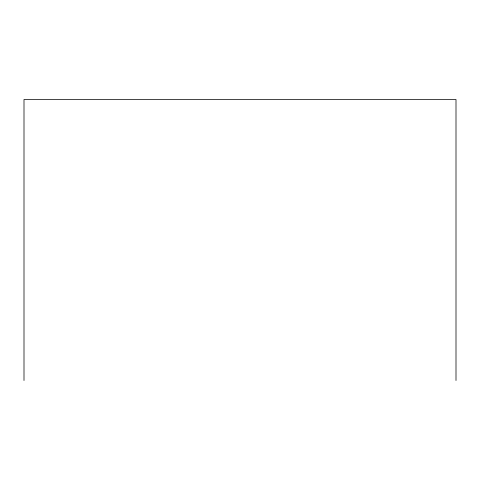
<?xml version="1.0" encoding="UTF-8"?>
<svg xmlns="http://www.w3.org/2000/svg" width="480" height="480" viewBox="0 0 480 480"><rect width="100%" height="100%" fill="white"/><g stroke="black" fill="none" stroke-linecap="round" stroke-linejoin="round"><path stroke-width="0.72" d="M456 380.496L456 99.504L24 99.504L24 380.496"/></g></svg>
